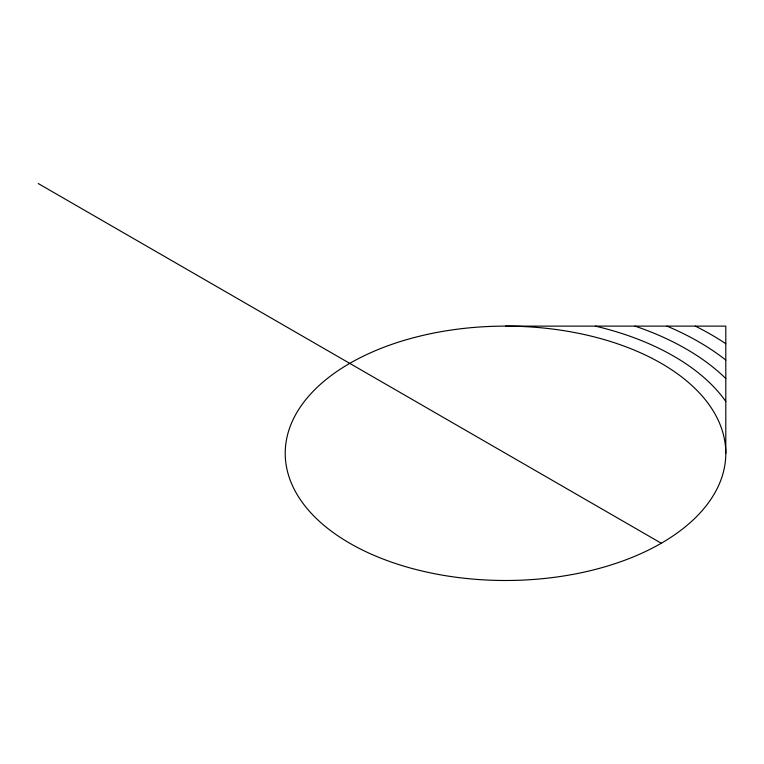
<?xml version="1.0" encoding="UTF-8"?>
<svg xmlns="http://www.w3.org/2000/svg" width="764" height="764" viewBox="0 0 764 764"><rect width="100%" height="100%" fill="white"/><g stroke="black" fill="none" stroke-linecap="round" stroke-linejoin="round"><path stroke-width="1.15" d="M505.51 326.123L725.8 326.123L725.8 453.31A220.29 127.187 0 0 1 395.36 563.45A220.29 127.187 0 0 1 395.36 343.16A220.29 127.187 0 0 1 725.8 453.31M38.2 183.513L661.28 543.242M635.018 326.123A255.539 147.538 0 0 1 725.8 378.543M695.316 326.123A290.788 167.879 0 0 1 725.8 343.724M595.366 326.123A237.919 137.358 0 0 1 725.8 401.425M667.029 326.123A273.159 157.709 0 0 1 725.8 360.054"/></g></svg>
